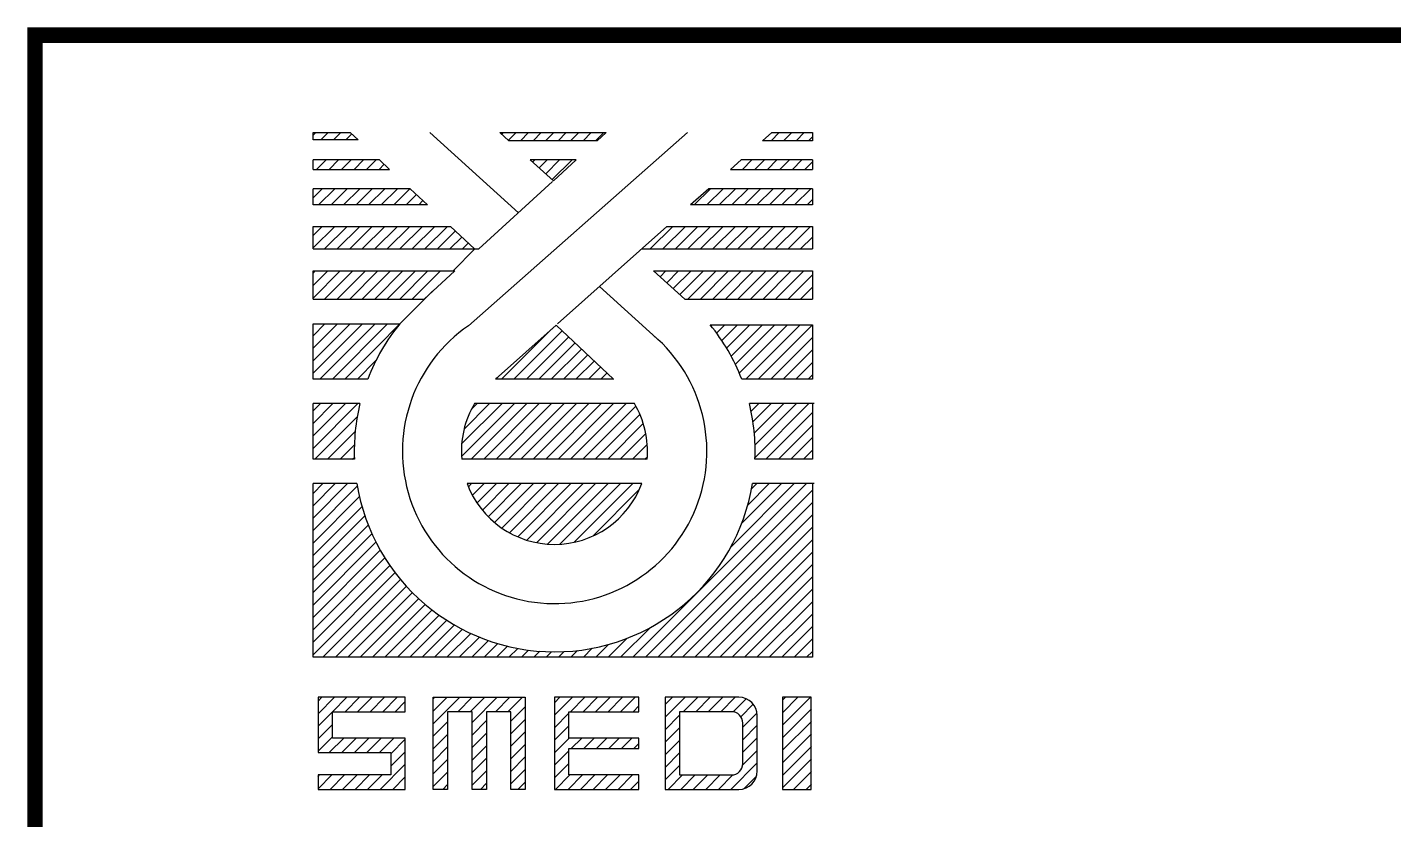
# Model space of a CAD drawing. Extents: x 6 to 303, y -107 to 103.
# Drawn here: x 197.17 to 212.6, y -87.6 to -78.66 of the extents above; entities that cross this region are included whole.
import ezdxf

# ---------------------------------------------------------------- set-up
doc = ezdxf.new("R2010")
doc.units = 0
doc.header["$MEASUREMENT"] = 0
doc.layers.get('0').update_dxf_attribs({"linetype": 'CONTINUOUS'})
doc.layers.add('SMEDI', color=2, linetype='CONTINUOUS')

# ---------------------------------------------------------------- blocks, each defined once
blk = doc.blocks.new('*X39')
at = {"color": 0}
for p, q in [((-26013.883, 19575.837), (-26012.742, 19576.977)), ((-26013.6, 19575.837), (-26012.5, 19576.937)), ((-26013.317, 19575.837), (-26012.354, 19576.8)), ((-26013.035, 19575.837), (-26012.208, 19576.663)), ((-26012.752, 19575.837), (-26012.062, 19576.526)), ((-26012.469, 19575.837), (-26011.916, 19576.39)), ((-26012.186, 19575.837), (-26011.77, 19576.253)), ((-26011.903, 19575.837), (-26011.624, 19576.116)), ((-26011.62, 19575.837), (-26011.478, 19575.979)), ((-26011.338, 19575.837), (-26011.332, 19575.842)), ((-26014.796, 19574.075), (-26013.588, 19575.283)), ((-26014.793, 19574.361), (-26013.871, 19575.283)), ((-26014.739, 19574.698), (-26014.154, 19575.283)), ((-26014.575, 19575.145), (-26014.437, 19575.283)), ((-26014.573, 19574.016), (-26013.306, 19575.283)), ((-26014.29, 19574.016), (-26013.023, 19575.283)), ((-26014.007, 19574.016), (-26012.74, 19575.283)), ((-26013.724, 19574.016), (-26012.457, 19575.283)), ((-26013.441, 19574.016), (-26012.174, 19575.283)), ((-26013.159, 19574.016), (-26011.891, 19575.283)), ((-26012.876, 19574.016), (-26011.608, 19575.283)), ((-26012.593, 19574.016), (-26011.326, 19575.283)), ((-26012.31, 19574.016), (-26011.043, 19575.283)), ((-26012.027, 19574.016), (-26010.819, 19575.223)), ((-26011.744, 19574.016), (-26010.726, 19575.034)), ((-26011.462, 19574.016), (-26010.65, 19574.827)), ((-26011.179, 19574.016), (-26010.593, 19574.601)), ((-26010.896, 19574.016), (-26010.559, 19574.352)), ((-26010.613, 19574.016), (-26010.557, 19574.071)), ((-26018.182, 19572.669), (-26017.394, 19573.457)), ((-26018.182, 19572.952), (-26017.677, 19573.457)), ((-26018.182, 19573.235), (-26017.959, 19573.457)), ((-26018.182, 19572.386), (-26017.173, 19573.396)), ((-26014.638, 19573.384), (-26014.565, 19573.457)), ((-26014.548, 19573.192), (-26014.282, 19573.457)), ((-26014.441, 19573.016), (-26014, 19573.457)), ((-26014.321, 19572.853), (-26013.717, 19573.457)), ((-26014.187, 19572.704), (-26013.434, 19573.457)), ((-26014.04, 19572.568), (-26013.151, 19573.457)), ((-26013.88, 19572.446), (-26012.868, 19573.457)), ((-26013.705, 19572.338), (-26012.585, 19573.457)), ((-26013.515, 19572.245), (-26012.303, 19573.457)), ((-26013.309, 19572.168), (-26012.02, 19573.457)), ((-26013.083, 19572.111), (-26011.737, 19573.457)), ((-26012.834, 19572.078), (-26011.454, 19573.457)), ((-26012.553, 19572.076), (-26011.171, 19573.457)), ((-26012.225, 19572.121), (-26010.888, 19573.457)), ((-26011.803, 19572.26), (-26010.742, 19573.321)), ((-26010.886, 19569.5), (-26006.929, 19573.457)), ((-26010.603, 19569.5), (-26006.792, 19573.311)), ((-26008.649, 19572.02), (-26007.211, 19573.457)), ((-26008.407, 19572.545), (-26007.494, 19573.457)), ((-26008.266, 19572.968), (-26007.777, 19573.457)), ((-26008.18, 19573.338), (-26008.06, 19573.457)), ((-26018.182, 19572.103), (-26017.125, 19573.161)), ((-26010.32, 19569.5), (-26006.792, 19573.028)), ((-26018.182, 19571.821), (-26017.066, 19572.936)), ((-26018.182, 19571.538), (-26016.999, 19572.721)), ((-26010.037, 19569.5), (-26006.792, 19572.745)), ((-26018.182, 19571.255), (-26016.923, 19572.514)), ((-26009.754, 19569.5), (-26006.792, 19572.462)), ((-26018.182, 19570.972), (-26016.839, 19572.315)), ((-26018.182, 19570.689), (-26016.747, 19572.124)), ((-26009.472, 19569.5), (-26006.792, 19572.18)), ((-26018.182, 19570.406), (-26016.648, 19571.94)), ((-26018.182, 19570.123), (-26016.543, 19571.763)), ((-26009.189, 19569.5), (-26006.792, 19571.897)), ((-26018.182, 19569.841), (-26016.43, 19571.592)), ((-26018.182, 19569.558), (-26016.311, 19571.429)), ((-26008.906, 19569.5), (-26006.792, 19571.614)), ((-26017.957, 19569.5), (-26016.186, 19571.271)), ((-26017.674, 19569.5), (-26016.054, 19571.12)), ((-26008.623, 19569.5), (-26006.792, 19571.331)), ((-26017.391, 19569.5), (-26015.917, 19570.975)), ((-26017.108, 19569.5), (-26015.773, 19570.836)), ((-26008.34, 19569.5), (-26006.792, 19571.048)), ((-26016.826, 19569.5), (-26015.623, 19570.703)), ((-26016.543, 19569.5), (-26015.466, 19570.577)), ((-26008.057, 19569.5), (-26006.792, 19570.765)), ((-26007.775, 19569.5), (-26006.792, 19570.482)), ((-26016.26, 19569.5), (-26015.303, 19570.457)), ((-26015.977, 19569.5), (-26015.134, 19570.343)), ((-26015.694, 19569.5), (-26014.958, 19570.236)), ((-26011.169, 19569.5), (-26010.496, 19570.173)), ((-26007.492, 19569.5), (-26006.792, 19570.2)), ((-26015.411, 19569.5), (-26014.776, 19570.136)), ((-26015.128, 19569.5), (-26014.586, 19570.043)), ((-26014.846, 19569.5), (-26014.388, 19569.957)), ((-26014.563, 19569.5), (-26014.183, 19569.88)), ((-26011.452, 19569.5), (-26011.021, 19569.931)), ((-26007.209, 19569.5), (-26006.792, 19569.917)), ((-26014.28, 19569.5), (-26013.969, 19569.811)), ((-26013.997, 19569.5), (-26013.746, 19569.751)), ((-26013.714, 19569.5), (-26013.513, 19569.701)), ((-26013.431, 19569.5), (-26013.27, 19569.662)), ((-26013.149, 19569.5), (-26013.013, 19569.635)), ((-26012.866, 19569.5), (-26012.743, 19569.623)), ((-26012.583, 19569.5), (-26012.455, 19569.628)), ((-26012.3, 19569.5), (-26012.148, 19569.653)), ((-26012.017, 19569.5), (-26011.814, 19569.704)), ((-26011.734, 19569.5), (-26011.444, 19569.79)), ((-26006.926, 19569.5), (-26006.792, 19569.634))]:
    blk.add_line(p, q, dxfattribs=at)
blk = doc.blocks.new('*X41')
at = {"color": 0}
for p, q in [((-26017.927, 19567.833), (-26017.556, 19568.204)), ((-26017.927, 19568.116), (-26017.839, 19568.204)), ((-26017.599, 19567.878), (-26017.273, 19568.204)), ((-26017.316, 19567.878), (-26016.99, 19568.204)), ((-26017.033, 19567.878), (-26016.707, 19568.204)), ((-26016.75, 19567.878), (-26016.424, 19568.204)), ((-26016.467, 19567.878), (-26016.142, 19568.204)), ((-26016.185, 19567.878), (-26015.958, 19568.105)), ((-26015.326, 19567.606), (-26014.727, 19568.204)), ((-26015.326, 19567.889), (-26015.01, 19568.204)), ((-26015.326, 19568.171), (-26015.293, 19568.204)), ((-26014.77, 19567.878), (-26014.445, 19568.204)), ((-26014.488, 19567.878), (-26014.162, 19568.204)), ((-26014.449, 19567.634), (-26013.879, 19568.204)), ((-26013.922, 19567.878), (-26013.596, 19568.204)), ((-26013.639, 19567.878), (-26013.313, 19568.204)), ((-26013.572, 19567.662), (-26013.246, 19567.988)), ((-26012.587, 19567.799), (-26012.182, 19568.204)), ((-26012.587, 19568.082), (-26012.465, 19568.204)), ((-26012.225, 19567.878), (-26011.899, 19568.204)), ((-26011.942, 19567.878), (-26011.616, 19568.204)), ((-26011.659, 19567.878), (-26011.333, 19568.204)), ((-26011.376, 19567.878), (-26011.05, 19568.204)), ((-26011.093, 19567.878), (-26010.768, 19568.204)), ((-26010.811, 19567.878), (-26010.679, 19568.009)), ((-26010.087, 19568.037), (-26009.919, 19568.204)), ((-26010.087, 19567.754), (-26009.636, 19568.204)), ((-26009.679, 19567.878), (-26009.353, 19568.204)), ((-26009.396, 19567.878), (-26009.071, 19568.204)), ((-26009.114, 19567.878), (-26008.788, 19568.204)), ((-26008.831, 19567.878), (-26008.505, 19568.204)), ((-26008.551, 19567.875), (-26008.257, 19568.17)), ((-26008.377, 19567.766), (-26008.097, 19568.046)), ((-26007.439, 19568.139), (-26007.373, 19568.204)), ((-26007.439, 19567.856), (-26007.091, 19568.204)), ((-26007.439, 19567.573), (-26006.808, 19568.204)), ((-26007.439, 19567.29), (-26006.787, 19567.942)), ((-26017.927, 19567.55), (-26017.601, 19567.876)), ((-26015.326, 19567.323), (-26015, 19567.649)), ((-26014.449, 19567.351), (-26014.123, 19567.677)), ((-26013.572, 19567.38), (-26013.246, 19567.705)), ((-26012.587, 19567.516), (-26012.261, 19567.842)), ((-26010.087, 19567.471), (-26009.761, 19567.797)), ((-26008.333, 19567.528), (-26008.011, 19567.849)), ((-26007.439, 19567.007), (-26006.787, 19567.659)), ((-26017.927, 19567.267), (-26017.601, 19567.593)), ((-26015.326, 19567.04), (-26015, 19567.366)), ((-26014.449, 19567.068), (-26014.123, 19567.394)), ((-26013.572, 19567.097), (-26013.246, 19567.423)), ((-26012.587, 19567.234), (-26012.261, 19567.559)), ((-26010.087, 19567.188), (-26009.761, 19567.514)), ((-26008.333, 19567.245), (-26008.007, 19567.571)), ((-26007.439, 19566.724), (-26006.787, 19567.376)), ((-26017.927, 19566.984), (-26017.601, 19567.31)), ((-26017.672, 19566.956), (-26017.346, 19567.282)), ((-26017.389, 19566.956), (-26017.063, 19567.282)), ((-26017.106, 19566.956), (-26016.781, 19567.282)), ((-26016.824, 19566.956), (-26016.498, 19567.282)), ((-26016.541, 19566.956), (-26016.215, 19567.282)), ((-26016.284, 19566.931), (-26015.958, 19567.257)), ((-26015.326, 19566.757), (-26015, 19567.083)), ((-26014.449, 19566.786), (-26014.123, 19567.111)), ((-26013.572, 19566.814), (-26013.246, 19567.14)), ((-26012.587, 19566.951), (-26012.255, 19567.282)), ((-26012.208, 19567.046), (-26011.972, 19567.282)), ((-26011.925, 19567.046), (-26011.689, 19567.282)), ((-26011.642, 19567.046), (-26011.407, 19567.282)), ((-26011.36, 19567.046), (-26011.124, 19567.282)), ((-26011.077, 19567.046), (-26010.841, 19567.282)), ((-26010.794, 19567.046), (-26010.679, 19567.161)), ((-26010.087, 19566.905), (-26009.761, 19567.231)), ((-26008.335, 19566.677), (-26008.007, 19567.005)), ((-26008.333, 19566.962), (-26008.007, 19567.288)), ((-26007.439, 19566.442), (-26006.787, 19567.093)), ((-26016.284, 19566.648), (-26015.958, 19566.974)), ((-26015.326, 19566.474), (-26015, 19566.8)), ((-26014.449, 19566.503), (-26014.123, 19566.829)), ((-26013.572, 19566.531), (-26013.246, 19566.857)), ((-26012.587, 19566.668), (-26012.261, 19566.994)), ((-26012.587, 19566.385), (-26012.261, 19566.711)), ((-26010.087, 19566.622), (-26009.761, 19566.948)), ((-26008.605, 19566.125), (-26008.007, 19566.722)), ((-26007.439, 19566.159), (-26006.787, 19566.811)), ((-26017.927, 19566.136), (-26017.612, 19566.45)), ((-26017.927, 19566.419), (-26017.895, 19566.45)), ((-26017.655, 19566.125), (-26017.33, 19566.45)), ((-26017.373, 19566.125), (-26017.047, 19566.45)), ((-26017.09, 19566.125), (-26016.764, 19566.45)), ((-26016.807, 19566.125), (-26016.481, 19566.45)), ((-26016.524, 19566.125), (-26015.958, 19566.691)), ((-26016.241, 19566.125), (-26015.958, 19566.408)), ((-26015.326, 19566.192), (-26015, 19566.517)), ((-26014.449, 19566.22), (-26014.123, 19566.546)), ((-26013.572, 19566.248), (-26013.246, 19566.574)), ((-26012.564, 19566.125), (-26012.238, 19566.45)), ((-26012.281, 19566.125), (-26011.956, 19566.45)), ((-26011.999, 19566.125), (-26011.673, 19566.45)), ((-26011.716, 19566.125), (-26011.39, 19566.45)), ((-26011.433, 19566.125), (-26011.107, 19566.45)), ((-26011.15, 19566.125), (-26010.824, 19566.45)), ((-26010.087, 19566.34), (-26009.761, 19566.666)), ((-26010.019, 19566.125), (-26009.693, 19566.45)), ((-26009.736, 19566.125), (-26009.41, 19566.45)), ((-26009.453, 19566.125), (-26009.127, 19566.45)), ((-26009.17, 19566.125), (-26008.844, 19566.45)), ((-26008.887, 19566.125), (-26008.56, 19566.452)), ((-26008.304, 19566.142), (-26008.024, 19566.422)), ((-26007.19, 19566.125), (-26006.787, 19566.528)), ((-26015.958, 19566.125), (-26015.958, 19566.125)), ((-26015.11, 19566.125), (-26015, 19566.235)), ((-26014.261, 19566.125), (-26014.123, 19566.263)), ((-26013.413, 19566.125), (-26013.246, 19566.291)), ((-26010.867, 19566.125), (-26010.679, 19566.312)), ((-26006.907, 19566.125), (-26006.787, 19566.245))]:
    blk.add_line(p, q, dxfattribs=at)
blk = doc.blocks.new('*X44')
at = {"color": 0}
for p, q in [((-26009.803, 19580.765), (-26009.619, 19580.95)), ((-26009.521, 19580.765), (-26009.336, 19580.95)), ((-26009.238, 19580.765), (-26009.053, 19580.95)), ((-26008.955, 19580.765), (-26008.868, 19580.852)), ((-26010.45, 19580.118), (-26010.235, 19580.333)), ((-26010.167, 19580.118), (-26009.953, 19580.333)), ((-26009.884, 19580.118), (-26009.67, 19580.333)), ((-26009.602, 19580.118), (-26009.387, 19580.333)), ((-26009.319, 19580.118), (-26009.104, 19580.333)), ((-26009.036, 19580.118), (-26008.868, 19580.286)), ((-26011.536, 19579.316), (-26011.17, 19579.681)), ((-26011.253, 19579.316), (-26010.887, 19579.681)), ((-26010.97, 19579.316), (-26010.604, 19579.681)), ((-26010.687, 19579.316), (-26010.322, 19579.681)), ((-26010.404, 19579.316), (-26010.039, 19579.681)), ((-26010.121, 19579.316), (-26009.756, 19579.681)), ((-26009.839, 19579.316), (-26009.473, 19579.681)), ((-26009.556, 19579.316), (-26009.19, 19579.681)), ((-26009.273, 19579.316), (-26008.907, 19579.681)), ((-26008.99, 19579.316), (-26008.868, 19579.437))]:
    blk.add_line(p, q, dxfattribs=at)
blk = doc.blocks.new('*X42')
at = {"color": 0}
for p, q in [((-26020.144, 19580.889), (-26020.084, 19580.95)), ((-26019.967, 19580.784), (-26019.801, 19580.95)), ((-26019.684, 19580.784), (-26019.518, 19580.95)), ((-26019.401, 19580.784), (-26019.268, 19580.917)), ((-26020.144, 19580.324), (-26020.135, 19580.333)), ((-26020.067, 19580.118), (-26019.852, 19580.333)), ((-26019.784, 19580.118), (-26019.569, 19580.333)), ((-26019.501, 19580.118), (-26019.286, 19580.333)), ((-26019.218, 19580.118), (-26019.004, 19580.333)), ((-26018.935, 19580.118), (-26018.721, 19580.333)), ((-26018.653, 19580.118), (-26018.538, 19580.233)), ((-26020.144, 19579.475), (-26019.938, 19579.681)), ((-26020.021, 19579.316), (-26019.655, 19579.681)), ((-26019.738, 19579.316), (-26019.373, 19579.681)), ((-26019.455, 19579.316), (-26019.09, 19579.681)), ((-26019.172, 19579.316), (-26018.807, 19579.681)), ((-26018.889, 19579.316), (-26018.524, 19579.681)), ((-26018.607, 19579.316), (-26018.241, 19579.681)), ((-26018.324, 19579.316), (-26017.958, 19579.681)), ((-26018.041, 19579.316), (-26017.808, 19579.549)), ((-26017.758, 19579.316), (-26017.662, 19579.412))]:
    blk.add_line(p, q, dxfattribs=at)
blk = doc.blocks.new('*X43')
at = {"color": 0}
for p, q in [((-26020.144, 19578.344), (-26019.656, 19578.832)), ((-26020.144, 19578.627), (-26019.938, 19578.832)), ((-26019.883, 19578.323), (-26019.373, 19578.832)), ((-26019.6, 19578.323), (-26019.09, 19578.832)), ((-26019.317, 19578.323), (-26018.807, 19578.832)), ((-26019.034, 19578.323), (-26018.524, 19578.832)), ((-26018.751, 19578.323), (-26018.241, 19578.832)), ((-26018.468, 19578.323), (-26017.959, 19578.832)), ((-26018.185, 19578.323), (-26017.676, 19578.832)), ((-26017.903, 19578.323), (-26017.393, 19578.832)), ((-26017.62, 19578.323), (-26017.11, 19578.832)), ((-26017.337, 19578.323), (-26016.931, 19578.728)), ((-26017.054, 19578.323), (-26016.785, 19578.591)), ((-26016.771, 19578.323), (-26016.639, 19578.455)), ((-26016.983, 19577.828), (-26016.488, 19578.323)), ((-26020.144, 19577.212), (-26019.529, 19577.828)), ((-26020.144, 19577.495), (-26019.812, 19577.828)), ((-26020.144, 19577.778), (-26020.094, 19577.828)), ((-26019.883, 19577.191), (-26019.246, 19577.828)), ((-26019.6, 19577.191), (-26018.963, 19577.828)), ((-26019.317, 19577.191), (-26018.68, 19577.828)), ((-26019.034, 19577.191), (-26018.397, 19577.828)), ((-26018.751, 19577.191), (-26018.115, 19577.828)), ((-26018.469, 19577.191), (-26017.832, 19577.828)), ((-26018.186, 19577.191), (-26017.549, 19577.828)), ((-26017.903, 19577.191), (-26017.266, 19577.828)), ((-26019.426, 19575.385), (-26017.445, 19577.366)), ((-26020.144, 19575.515), (-26019.026, 19576.633)), ((-26020.144, 19575.798), (-26019.309, 19576.633)), ((-26020.144, 19576.081), (-26019.592, 19576.633)), ((-26020.144, 19576.364), (-26019.875, 19576.633)), ((-26019.991, 19575.385), (-26018.744, 19576.633)), ((-26019.709, 19575.385), (-26018.461, 19576.633)), ((-26019.143, 19575.385), (-26018.725, 19575.803)), ((-26020.144, 19574.101), (-26019.413, 19574.833)), ((-26020.144, 19574.384), (-26019.695, 19574.833)), ((-26020.144, 19574.667), (-26019.978, 19574.833)), ((-26020.144, 19573.818), (-26019.13, 19574.833)), ((-26020.102, 19573.578), (-26019.147, 19574.532)), ((-26019.819, 19573.578), (-26019.192, 19574.204)), ((-26019.536, 19573.578), (-26019.212, 19573.902)), ((-26019.253, 19573.578), (-26019.212, 19573.619))]:
    blk.add_line(p, q, dxfattribs=at)
blk = doc.blocks.new('*X45')
at = {"color": 0}
for p, q in [((-26012.529, 19578.323), (-26012.019, 19578.832)), ((-26012.246, 19578.323), (-26011.736, 19578.832)), ((-26011.963, 19578.323), (-26011.453, 19578.832)), ((-26011.68, 19578.323), (-26011.17, 19578.832)), ((-26011.397, 19578.323), (-26010.887, 19578.832)), ((-26011.114, 19578.323), (-26010.605, 19578.832)), ((-26010.832, 19578.323), (-26010.322, 19578.832)), ((-26010.549, 19578.323), (-26010.039, 19578.832)), ((-26010.266, 19578.323), (-26009.756, 19578.832)), ((-26009.983, 19578.323), (-26009.473, 19578.832)), ((-26009.7, 19578.323), (-26009.19, 19578.832)), ((-26009.417, 19578.323), (-26008.908, 19578.832)), ((-26009.134, 19578.323), (-26008.868, 19578.589)), ((-26012.307, 19577.695), (-26012.175, 19577.828)), ((-26012.158, 19577.561), (-26011.892, 19577.828)), ((-26012.009, 19577.427), (-26011.609, 19577.828)), ((-26011.861, 19577.294), (-26011.326, 19577.828)), ((-26011.68, 19577.191), (-26011.043, 19577.828)), ((-26011.397, 19577.191), (-26010.761, 19577.828)), ((-26011.115, 19577.191), (-26010.478, 19577.828)), ((-26010.832, 19577.191), (-26010.195, 19577.828)), ((-26010.549, 19577.191), (-26009.912, 19577.828)), ((-26010.266, 19577.191), (-26009.629, 19577.828)), ((-26009.983, 19577.191), (-26009.346, 19577.828)), ((-26009.7, 19577.191), (-26009.064, 19577.828)), ((-26009.418, 19577.191), (-26008.868, 19577.74)), ((-26009.135, 19577.191), (-26008.868, 19577.458)), ((-26011.155, 19576.585), (-26011.128, 19576.612)), ((-26011.032, 19576.425), (-26010.845, 19576.612)), ((-26010.916, 19576.258), (-26010.562, 19576.612)), ((-26010.807, 19576.085), (-26010.279, 19576.612)), ((-26010.704, 19575.904), (-26009.997, 19576.612)), ((-26010.609, 19575.717), (-26009.714, 19576.612)), ((-26010.52, 19575.522), (-26009.431, 19576.612)), ((-26010.375, 19575.385), (-26009.148, 19576.612)), ((-26010.092, 19575.385), (-26008.868, 19576.609)), ((-26009.809, 19575.385), (-26008.868, 19576.326)), ((-26009.526, 19575.385), (-26008.868, 19576.043)), ((-26009.243, 19575.385), (-26008.868, 19575.76)), ((-26008.961, 19575.385), (-26008.868, 19575.478)), ((-26010.252, 19574.659), (-26010.079, 19574.833)), ((-26010.21, 19574.418), (-26009.796, 19574.833)), ((-26010.18, 19574.166), (-26009.513, 19574.833)), ((-26010.164, 19573.899), (-26009.23, 19574.833)), ((-26010.164, 19573.617), (-26008.947, 19574.833)), ((-26009.919, 19573.578), (-26008.868, 19574.629)), ((-26009.636, 19573.578), (-26008.868, 19574.346)), ((-26009.354, 19573.578), (-26008.868, 19574.063)), ((-26009.071, 19573.578), (-26008.868, 19573.781))]:
    blk.add_line(p, q, dxfattribs=at)
blk = doc.blocks.new('*X40')
at = {"color": 0}
for p, q in [((-26013.174, 19580.789), (-26013.124, 19580.839)), ((-26013.025, 19580.655), (-26012.841, 19580.839)), ((-26012.876, 19580.521), (-26012.558, 19580.839)), ((-26012.727, 19580.387), (-26012.275, 19580.839))]:
    blk.add_line(p, q, dxfattribs=at)
blk = doc.blocks.new('*X46')
at = {"color": 0}
for p, q in [((-26015.882, 19580.909), (-26015.841, 19580.95)), ((-26015.733, 19580.775), (-26015.558, 19580.95)), ((-26015.46, 19580.765), (-26015.276, 19580.95)), ((-26015.177, 19580.765), (-26014.993, 19580.95)), ((-26014.895, 19580.765), (-26014.71, 19580.95)), ((-26014.612, 19580.765), (-26014.427, 19580.95)), ((-26014.329, 19580.765), (-26014.144, 19580.95)), ((-26014.046, 19580.765), (-26013.861, 19580.95)), ((-26013.763, 19580.765), (-26013.579, 19580.95))]:
    blk.add_line(p, q, dxfattribs=at)

msp = doc.modelspace()

# ---------------------------------------------------------------- linework, layer by layer
at = {"layer": 'SMEDI'}
for p, q in [((200.3996887, -79.9285968, -11.3095628), (200.3996887, -79.8458587, -11.3095628)), ((200.3996887, -79.8458587, -11.3095628), (200.81994, -79.8458587, -11.3095628)), ((200.81994, -79.8458587, -11.3095628), (200.9083065, -79.9285968, -11.3095628)), ((201.7175757, -79.8458587, -11.3095628), (202.7174555, -80.7522246, -11.3095628)), ((204.62583, -79.8458587, -11.3095628), (202.1555924, -82.0254802, -11.3095628)), ((202.5084895, -79.8458587, -11.3095628), (203.7085284, -79.8458587, -11.3095628)), ((202.5084895, -79.8458587, -11.3095628), (202.6112131, -79.9382237, -11.3095628)), ((203.7085284, -79.8458587, -11.3095628), (203.6075312, -79.9382237, -11.3095628)), ((205.5777445, -79.8458587, -11.3095628), (205.4743218, -79.9382237, -11.3095628)), ((205.5777445, -79.8458587, -11.3095628), (206.0376873, -79.8458587, -11.3095628)), ((206.0376873, -79.8458587, -11.3095628), (206.0376873, -79.9382237, -11.3095628)), ((200.9083065, -79.9285968, -11.3095628), (200.3996887, -79.9285968, -11.3095628)), ((203.6075312, -79.9382237, -11.3095628), (202.6112131, -79.9382237, -11.3095628)), ((206.0376873, -79.9382237, -11.3095628), (205.4743218, -79.9382237, -11.3095628)), ((200.3996887, -80.2615498, -11.3095628), (200.3996887, -80.1541898, -11.3095628)), ((201.149246, -80.1541898, -11.3095628), (200.3996887, -80.1541898, -11.3095628)), ((201.149246, -80.1541898, -11.3095628), (201.2639093, -80.2615498, -11.3095628)), ((202.8513997, -80.1541898, -11.3095628), (203.1135938, -80.3899442, -11.3095628)), ((203.3713813, -80.1541898, -11.3095628), (202.8513997, -80.1541898, -11.3095628)), ((203.3713813, -80.1541898, -11.3095628), (203.1135938, -80.3899442, -11.3095628)), ((205.2325006, -80.1541898, -11.3095628), (205.112287, -80.2615504, -11.3095628)), ((206.0376873, -80.1541898, -11.3095628), (205.2325006, -80.1541898, -11.3095628)), ((206.0376873, -80.1541898, -11.3095628), (206.0376873, -80.2615504, -11.3095628)), ((200.3996887, -80.2615498, -11.3095628), (201.2639093, -80.2615498, -11.3095628)), ((205.112287, -80.2615504, -11.3095628), (206.0376873, -80.2615504, -11.3095628)), ((200.3996887, -80.6628671, -11.3095628), (200.3996887, -80.4801218, -11.3095628)), ((201.4973501, -80.4801218, -11.3095628), (200.3996887, -80.4801218, -11.3095628)), ((201.4973501, -80.4801218, -11.3095628), (201.6925271, -80.6628671, -11.3095628)), ((203.1035153, -80.3991613, -11.3095628), (202.272258, -81.1593709, -11.3095628)), ((204.8675486, -80.4801218, -11.3095628), (204.6629253, -80.6628671, -11.3095628)), ((206.0376873, -80.4801218, -11.3095628), (204.8675486, -80.4801218, -11.3095628)), ((206.0376873, -80.4801218, -11.3095628), (206.0376873, -80.6628671, -11.3095628)), ((201.6925271, -80.6628671, -11.3095628), (200.3996887, -80.6628671, -11.3095628)), ((206.0376873, -80.6628671, -11.3095628), (204.6629253, -80.6628671, -11.3095628)), ((200.3996887, -80.9044872, -11.3095628), (201.950584, -80.9044872, -11.3095628)), ((200.3996887, -81.1593709, -11.3095628), (200.3996887, -80.9044872, -11.3095628)), ((201.950584, -80.9044872, -11.3095628), (202.2228067, -81.1593709, -11.3095628)), ((204.3923788, -80.9044872, -11.3095628), (203.1592249, -82.0057945, -11.3095628)), ((204.3923788, -80.9044872, -11.3095628), (206.0376873, -80.9044872, -11.3095628)), ((206.0376873, -80.9044872, -11.3095628), (206.0376873, -81.1593709, -11.3095628)), ((200.3996887, -81.1593709, -11.3095628), (202.272258, -81.1593709, -11.3095628)), ((204.1069809, -81.1593709, -11.3095628), (206.0376873, -81.1593709, -11.3095628)), ((200.3996887, -81.40675, -11.3095628), (202.0017595, -81.40675, -11.3095628)), ((200.3996887, -81.7251916, -11.3095628), (200.3996887, -81.40675, -11.3095628)), ((202.0017595, -81.40675, -11.3095628), (201.653557, -81.7251916, -11.3095628)), ((204.2444339, -81.40675, -11.3095628), (206.0376873, -81.40675, -11.3095628)), ((204.2444339, -81.40675, -11.3095628), (204.5985886, -81.7251916, -11.3095628)), ((206.0376873, -81.40675, -11.3095628), (206.0376873, -81.7251916, -11.3095628)), ((203.6332956, -81.5824106, -11.3095628), (204.3202827, -82.2051471, -11.3095628)), ((200.3996887, -81.7251916, -11.3095628), (201.6539621, -81.7251916, -11.3095628)), ((204.5985886, -81.7251916, -11.3095628), (206.0376873, -81.7251916, -11.3095628)), ((200.3996887, -82.6280261, -11.3095628), (200.3996887, -82.0041225, -11.3095628)), ((200.3996887, -82.0041225, -11.3095628), (201.3806182, -82.0041225, -11.3095628)), ((203.1426346, -82.020611, -11.3095628), (202.4600744, -82.6301931, -11.3095628)), ((203.1426346, -82.020611, -11.3095628), (203.7936848, -82.6301931, -11.3095628)), ((204.883541, -82.0146965, -11.3095628), (206.0376873, -82.0146965, -11.3095628)), ((206.0376873, -82.0146965, -11.3095628), (206.0376873, -82.6280261, -11.3095628)), ((201.0162385, -82.6280261, -11.3095628), (200.3996887, -82.6280261, -11.3095628)), ((203.7936848, -82.6301931, -11.3095628), (202.4588621, -82.6301931, -11.3095628)), ((206.0376873, -82.6280261, -11.3095628), (205.2392666, -82.6280261, -11.3095628)), ((200.3996887, -83.5316383, -11.3095628), (200.3996887, -82.9043104, -11.3095628)), ((200.929478, -82.9043104, -11.3095628), (200.3996887, -82.9043104, -11.3095628)), ((204.0273341, -82.9043104, -11.3095628), (202.2227133, -82.9043104, -11.3095628)), ((206.0589711, -82.9043104, -11.3095628), (205.3260271, -82.9043104, -11.3095628)), ((206.0376873, -82.9043104, -11.3095628), (206.0376873, -83.5316383, -11.3095628)), ((200.8662118, -83.5316383, -11.3095628), (200.3996887, -83.5316383, -11.3095628)), ((204.1720766, -83.5316383, -11.3095628), (202.0779708, -83.5316383, -11.3095628)), ((206.0376873, -83.5316383, -11.3095628), (205.3892933, -83.5316383, -11.3095628)), ((200.3996887, -85.7667676, -11.3095628), (200.3996887, -83.8079226, -11.3095628)), ((200.8941057, -83.8079226, -11.3095628), (200.3996887, -83.8079226, -11.3095628)), ((204.1103822, -83.8079226, -11.3095628), (202.1396652, -83.8079226, -11.3095628)), ((206.0589711, -83.8079226, -11.3095628), (205.3613994, -83.8079226, -11.3095628)), ((206.0376873, -83.8079226, -11.3095628), (206.0376873, -85.7667676, -11.3095628)), ((206.0376873, -85.7667676, -11.3095628), (200.3996887, -85.7667676, -11.3095628)), ((200.4555988, -86.2185508, -11.3095628), (200.4555988, -86.8424317, -11.3095628)), ((201.4402039, -86.2185508, -11.3095628), (200.4555988, -86.2185508, -11.3095628)), ((201.4402039, -86.3815111, -11.3095628), (201.4402039, -86.2185508, -11.3095628)), ((201.7562452, -87.2583523, -11.3095628), (201.7562452, -86.2185508, -11.3095628)), ((201.7562452, -86.2185508, -11.3095628), (202.7960468, -86.2185508, -11.3095628)), ((202.7960468, -86.2185508, -11.3095628), (202.7960468, -87.2583523, -11.3095628)), ((203.1257897, -86.2185508, -11.3095628), (203.1257897, -87.2583523, -11.3095628)), ((204.0794135, -86.2185508, -11.3095628), (203.1257897, -86.2185508, -11.3095628)), ((204.0794135, -86.3815111, -11.3095628), (204.0794135, -86.2185508, -11.3095628)), ((204.3758633, -86.2185508, -11.3095628), (204.3758633, -87.2583523, -11.3095628)), ((205.2077045, -86.2185508, -11.3095628), (204.3758633, -86.2185508, -11.3095628)), ((205.6996064, -86.2185508, -11.3095628), (205.6996064, -87.2583523, -11.3095628)), ((206.025527, -86.2185508, -11.3095628), (205.6996064, -86.2185508, -11.3095628)), ((206.025527, -87.2583523, -11.3095628), (206.025527, -86.2185508, -11.3095628)), ((200.6185591, -86.6794714, -11.3095628), (200.6185591, -86.3815111, -11.3095628)), ((200.6185591, -86.3815111, -11.3095628), (201.4402039, -86.3815111, -11.3095628)), ((202.1946658, -86.3815111, -11.3095628), (201.9192055, -86.3815111, -11.3095628)), ((201.9192055, -86.3815111, -11.3095628), (201.9192055, -87.2583523, -11.3095628)), ((202.1946658, -87.2583523, -11.3095628), (202.1946658, -86.3815111, -11.3095628)), ((202.3576261, -86.3815111, -11.3095628), (202.3576261, -87.2583523, -11.3095628)), ((202.6330864, -86.3815111, -11.3095628), (202.3576261, -86.3815111, -11.3095628)), ((202.6330864, -87.2583523, -11.3095628), (202.6330864, -86.3815111, -11.3095628)), ((203.28875, -86.6794714, -11.3095628), (203.28875, -86.3815111, -11.3095628)), ((203.28875, -86.3815111, -11.3095628), (204.0794135, -86.3815111, -11.3095628)), ((204.5388236, -86.3815111, -11.3095628), (204.5388236, -87.095392, -11.3095628)), ((205.1245204, -86.3815111, -11.3095628), (204.5388236, -86.3815111, -11.3095628)), ((205.2527045, -86.9672079, -11.3095628), (205.2527045, -86.5096952, -11.3095628)), ((205.4156648, -87.050392, -11.3095628), (205.4156648, -86.4265111, -11.3095628)), ((201.4402039, -86.6794714, -11.3095628), (200.6185591, -86.6794714, -11.3095628)), ((201.4402039, -87.2583523, -11.3095628), (201.4402039, -86.6794714, -11.3095628)), ((204.0794135, -86.6794714, -11.3095628), (203.28875, -86.6794714, -11.3095628)), ((204.0794135, -86.7974317, -11.3095628), (204.0794135, -86.6794714, -11.3095628)), ((200.4555988, -86.8424317, -11.3095628), (201.2772436, -86.8424317, -11.3095628)), ((201.2772436, -86.8424317, -11.3095628), (201.2772436, -87.095392, -11.3095628)), ((203.28875, -87.095392, -11.3095628), (203.28875, -86.7974317, -11.3095628)), ((203.28875, -86.7974317, -11.3095628), (204.0794135, -86.7974317, -11.3095628)), ((201.2772436, -87.095392, -11.3095628), (200.4555988, -87.095392, -11.3095628)), ((200.4555988, -87.095392, -11.3095628), (200.4555988, -87.2583523, -11.3095628)), ((204.0794135, -87.095392, -11.3095628), (203.28875, -87.095392, -11.3095628)), ((204.0794135, -87.2583523, -11.3095628), (204.0794135, -87.095392, -11.3095628)), ((204.5388236, -87.095392, -11.3095628), (205.1245204, -87.095392, -11.3095628)), ((200.4555988, -87.2583523, -11.3095628), (201.4402039, -87.2583523, -11.3095628)), ((201.9192055, -87.2583523, -11.3095628), (201.7562452, -87.2583523, -11.3095628)), ((202.3576261, -87.2583523, -11.3095628), (202.1946658, -87.2583523, -11.3095628)), ((202.7960468, -87.2583523, -11.3095628), (202.6330864, -87.2583523, -11.3095628)), ((203.1257897, -87.2583523, -11.3095628), (204.0794135, -87.2583523, -11.3095628)), ((204.3758633, -87.2583523, -11.3095628), (205.2077045, -87.2583523, -11.3095628)), ((205.6996064, -87.2583523, -11.3095628), (206.025527, -87.2583523, -11.3095628))]:
    msp.add_line(p, q, dxfattribs=at)
at = {"layer": 'SMEDI', "const_width": 0.175, "elevation": -11.3095628}
msp.add_lwpolyline([(197.2607077, -102.102604), (197.2607077, -78.7464168), (297.7607077, -78.7464168)], dxfattribs=at)
at = {"layer": 'SMEDI'}
for centre, radius, start, end in [((203.1277525, -83.4428614, -11.3095628), 2.2632826, 140.52905824, 158.89835098), ((203.1277525, -83.4428614, -11.3095628), 1.7187393, 124.44563242, 49.55182578), ((203.1277525, -83.4428614, -11.3095628), 2.2632826, 21.10164902, 39.12503416), ((203.1250237, -83.4428614, -11.3095628), 1.0508098, 127.95802858, 129.34220732), ((203.1277525, -83.4428614, -11.3095628), 2.2632826, 166.23434592, 182.24799588), ((203.1250237, -83.4428614, -11.3095628), 1.0508098, 149.16880694, 184.84637209), ((203.1250237, -83.4428614, -11.3095628), 1.0508098, 355.15362791, 30.83119306), ((203.1277525, -83.4428614, -11.3095628), 2.2632826, 357.75200412, 13.76565408), ((203.1277525, -83.4428614, -11.3095628), 2.2632826, 189.28220153, 350.71779847), ((203.1250237, -83.4428614, -11.3095628), 1.0508098, 200.32894842, 339.67105158), ((205.2077045, -86.4265111, -11.3095628), 0.2079603, 0, 90), ((205.1245204, -86.5096952, -11.3095628), 0.1281841, 0, 90), ((205.1245204, -86.9672079, -11.3095628), 0.1281841, 270, 0), ((205.2077045, -87.050392, -11.3095628), 0.2079603, 270, 0)]:
    msp.add_arc(centre, radius, start, end, dxfattribs=at)

# ---------------------------------------------------------------- block references
for name, p, xscale, yscale, zscale in [('*X42', (13210.471749, -9870.320642, -11.3095628), 0.5, 0.5, 0.5), ('*X46', (13210.471749, -9870.320642, -11.3095628), 0.5, 0.5, 0.5), ('*X44', (13210.471749, -9870.320642, -11.3095628), 0.5, 0.5, 0.5), ('*X40', (13079.3998215, -9772.669332, -11.3095628), 0.4950000000000001, 0.4950000000000001, 0.4950000000000001), ('*X43', (13210.471749, -9870.320642, -11.3095628), 0.5, 0.5, 0.5), ('*X45', (13210.471749, -9870.320642, -11.3095628), 0.5, 0.5, 0.5), ('*X39', (13079.3998215, -9772.669332, -11.3095628), 0.4950000000000001, 0.4950000000000001, 0.4950000000000001), ('*X41', (13209.4191433, -9870.320642, -11.3095628), 0.5, 0.5, 0.5)]:
    msp.add_blockref(name, p, dxfattribs=dict(at, xscale=xscale, yscale=yscale, zscale=zscale))

doc.saveas('drawing.dxf')
